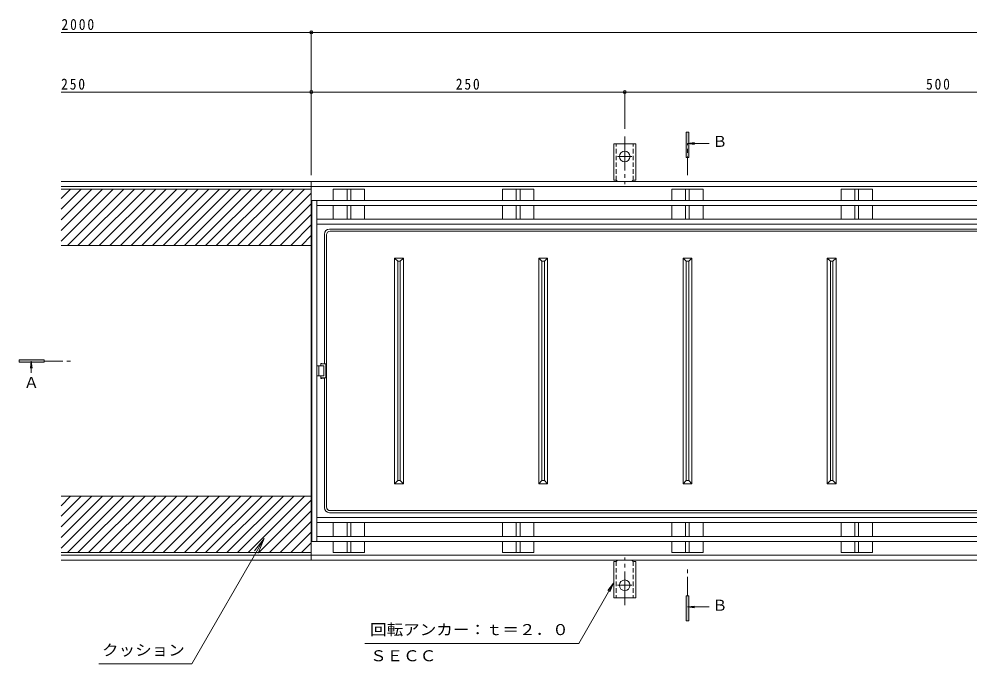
# Model space of a CAD drawing. Units: millimetres at full size, sheet at 1:3. Extents: x -1121 to 1153, y -824 to 816.
# Drawn here: x -1121 to -363, y -51 to 464 of the extents above; entities that cross this region are included whole.
import ezdxf
from ezdxf.enums import TextEntityAlignment as Align

# ---------------------------------------------------------------- set-up
doc = ezdxf.new("R2010")
doc.units = ezdxf.units.MM
doc.header["$LTSCALE"] = 3
doc.header["$PDMODE"] = 32
doc.header["$PDSIZE"] = 2.4
for name, pattern in [('CHAIN1', [8, 5, -1, 1, -1]), ('CHAIN2', [12, 9, -1, 1, -1]), ('DASHED1', [1.8, 1.2, -0.6])]:
    doc.linetypes.add(name, pattern=pattern)
for name, color, linetype, lineweight in [('0-0', 3, 'Continuous', 9), ('0-1', 2, 'Continuous', 9), ('0-4', 7, 'Continuous', 9), ('0-5', 7, 'Continuous', 9)]:
    doc.layers.add(name, color=color, linetype=linetype, lineweight=lineweight)
doc.styles.add('ＭＳ ゴシック', font='')
doc.styles.get('ＭＳ ゴシック').set_extended_font_data('MS Gothic')

msp = doc.modelspace()

# ---------------------------------------------------------------- linework, layer by layer
at = {"layer": '0-0'}
for p, q in [((-870.68, 328.24), (-845.68, 328.24)), ((-870.68, 328.24), (-870.68, 319.24)), ((-859.68, 328.24), (-859.68, 319.24)), ((-856.68, 328.24), (-856.68, 319.24)), ((-845.68, 328.24), (-845.68, 319.24)), ((-735.68, 328.24), (-735.68, 319.24)), ((-724.68, 328.24), (-724.68, 319.24)), ((-721.68, 328.24), (-721.68, 319.24)), ((-600.68, 328.24), (-600.68, 319.24)), ((-600.68, 328.24), (-575.68, 328.24)), ((-589.68, 328.24), (-589.68, 319.24)), ((-586.68, 328.24), (-586.68, 319.24)), ((-575.68, 328.24), (-575.68, 319.24)), ((-454.68, 328.24), (-454.68, 319.24)), ((-451.68, 328.24), (-451.68, 319.24)), ((-440.68, 328.24), (-440.68, 319.24)), ((-887.68, 319.24), (-288.68, 319.24)), ((-887.68, 47.24), (-887.68, 319.24)), ((-883.68, 47.24), (-883.68, 319.24)), ((-883.68, 315.24), (-292.68, 315.24)), ((-870.68, 315.24), (-870.68, 304.24)), ((-859.68, 315.24), (-859.68, 304.24)), ((-856.68, 315.24), (-856.68, 304.24)), ((-845.68, 315.24), (-845.68, 304.24)), ((-735.68, 315.24), (-735.68, 304.24)), ((-724.68, 315.24), (-724.68, 304.24)), ((-721.68, 315.24), (-721.68, 304.24)), ((-710.68, 315.24), (-710.68, 304.24)), ((-600.68, 315.24), (-600.68, 304.24)), ((-589.68, 315.24), (-589.68, 304.24)), ((-586.68, 315.24), (-586.68, 304.24)), ((-575.68, 315.24), (-575.68, 304.24)), ((-465.68, 315.24), (-465.68, 304.24)), ((-454.68, 315.24), (-454.68, 304.24)), ((-451.68, 315.24), (-451.68, 304.24)), ((-440.68, 315.24), (-440.68, 304.24)), ((-883.68, 304.24), (-292.68, 304.24)), ((-883.68, 300.24), (-292.68, 300.24)), ((-302.698, 296.371), (-873.662, 296.371)), ((-877.662, 292.371), (-877.662, 188.907)), ((-876.091, 291.721), (-876.091, 74.76)), ((-303.269, 294.721), (-873.091, 294.721)), ((-821.68, 273.24), (-814.68, 273.24)), ((-821.68, 273.24), (-819.18, 270.74)), ((-821.68, 93.24), (-821.68, 273.24)), ((-814.68, 273.24), (-817.18, 270.74)), ((-814.68, 93.24), (-814.68, 273.24)), ((-706.68, 273.24), (-699.68, 273.24)), ((-706.68, 273.24), (-704.18, 270.74)), ((-706.68, 93.24), (-706.68, 273.24)), ((-699.68, 273.24), (-702.18, 270.74)), ((-699.68, 93.24), (-699.68, 273.24)), ((-591.68, 273.24), (-589.18, 270.74)), ((-584.68, 273.24), (-591.68, 273.24)), ((-591.68, 93.24), (-591.68, 273.24)), ((-584.68, 273.24), (-587.18, 270.74)), ((-584.68, 93.24), (-584.68, 273.24)), ((-469.68, 273.24), (-476.68, 273.24)), ((-476.68, 273.24), (-474.18, 270.74)), ((-476.68, 93.24), (-476.68, 273.24)), ((-469.68, 273.24), (-472.18, 270.74)), ((-469.68, 93.24), (-469.68, 273.24)), ((-819.18, 270.74), (-817.18, 270.74)), ((-819.18, 95.74), (-819.18, 270.74)), ((-817.18, 95.74), (-817.18, 270.74)), ((-704.18, 270.74), (-702.18, 270.74)), ((-704.18, 95.74), (-704.18, 270.74)), ((-702.18, 95.74), (-702.18, 270.74)), ((-587.18, 270.74), (-589.18, 270.74)), ((-589.18, 95.74), (-589.18, 270.74)), ((-587.18, 95.74), (-587.18, 270.74)), ((-472.18, 270.74), (-474.18, 270.74)), ((-474.18, 95.74), (-474.18, 270.74)), ((-472.18, 95.74), (-472.18, 270.74)), ((-883.68, 187.24), (-878.18, 187.24)), ((-882.18, 179.24), (-882.18, 187.24)), ((-880.67, 189.24), (-880.67, 187.24)), ((-878.18, 179.24), (-878.18, 187.24)), ((-876.662, 177.74), (-876.662, 188.74)), ((-883.68, 179.24), (-878.18, 179.24)), ((-880.67, 177.24), (-880.67, 179.24)), ((-877.662, 74.11), (-877.662, 177.574)), ((-821.68, 93.24), (-819.18, 95.74)), ((-821.68, 93.24), (-814.68, 93.24)), ((-819.18, 95.74), (-817.18, 95.74)), ((-814.68, 93.24), (-817.18, 95.74)), ((-706.68, 93.24), (-704.18, 95.74)), ((-706.68, 93.24), (-699.68, 93.24)), ((-704.18, 95.74), (-702.18, 95.74)), ((-699.68, 93.24), (-702.18, 95.74)), ((-591.68, 93.24), (-589.18, 95.74)), ((-584.68, 93.24), (-591.68, 93.24)), ((-587.18, 95.74), (-589.18, 95.74)), ((-584.68, 93.24), (-587.18, 95.74)), ((-476.68, 93.24), (-474.18, 95.74)), ((-469.68, 93.24), (-476.68, 93.24)), ((-472.18, 95.74), (-474.18, 95.74)), ((-469.68, 93.24), (-472.18, 95.74)), ((-302.698, 70.11), (-873.662, 70.11)), ((-303.269, 71.76), (-873.091, 71.76)), ((-883.68, 66.24), (-292.68, 66.24)), ((-883.68, 62.24), (-292.68, 62.24)), ((-870.68, 51.24), (-870.68, 62.24)), ((-859.68, 51.24), (-859.68, 62.24)), ((-856.68, 51.24), (-856.68, 62.24)), ((-845.68, 51.24), (-845.68, 62.24)), ((-735.68, 51.24), (-735.68, 62.24)), ((-724.68, 51.24), (-724.68, 62.24)), ((-721.68, 51.24), (-721.68, 62.24)), ((-710.68, 51.24), (-710.68, 62.24)), ((-600.68, 51.24), (-600.68, 62.24)), ((-589.68, 51.24), (-589.68, 62.24)), ((-586.68, 51.24), (-586.68, 62.24)), ((-575.68, 51.24), (-575.68, 62.24)), ((-465.68, 51.24), (-465.68, 62.24)), ((-454.68, 51.24), (-454.68, 62.24)), ((-451.68, 51.24), (-451.68, 62.24)), ((-440.68, 51.24), (-440.68, 62.24)), ((-887.68, 47.24), (-288.68, 47.24)), ((-883.68, 51.24), (-292.68, 51.24)), ((-870.68, 38.24), (-870.68, 47.24)), ((-859.68, 38.24), (-859.68, 47.24)), ((-856.68, 38.24), (-856.68, 47.24)), ((-845.68, 38.24), (-845.68, 47.24)), ((-735.68, 38.24), (-735.68, 47.24)), ((-724.68, 38.24), (-724.68, 47.24)), ((-721.68, 38.24), (-721.68, 47.24)), ((-600.68, 38.24), (-600.68, 47.24)), ((-589.68, 38.24), (-589.68, 47.24)), ((-586.68, 38.24), (-586.68, 47.24)), ((-575.68, 38.24), (-575.68, 47.24)), ((-454.68, 38.24), (-454.68, 47.24)), ((-451.68, 38.24), (-451.68, 47.24)), ((-440.68, 38.24), (-440.68, 47.24)), ((-870.68, 38.24), (-845.68, 38.24)), ((-600.68, 38.24), (-575.68, 38.24))]:
    msp.add_line(p, q, dxfattribs=at)
for points in [[(-735.68, 328.24), (-710.68, 328.24), (-710.68, 319.24)], [(-440.68, 328.24), (-465.68, 328.24), (-465.68, 319.24)], [(-735.68, 38.24), (-710.68, 38.24), (-710.68, 47.24)], [(-440.68, 38.24), (-465.68, 38.24), (-465.68, 47.24)]]:
    msp.add_lwpolyline(points, dxfattribs=at)
for points in [[(-880.67, 189.24), (-879.67, 188.74), (-876.662, 188.74), (-879.67, 189.24)], [(-880.67, 177.24), (-879.67, 177.74), (-876.662, 177.74), (-879.67, 177.24)]]:
    msp.add_lwpolyline(points, close=True, dxfattribs=at)
for centre, radius, start, end in [((-873.662, 292.371), 4, 90, 180), ((-873.091, 291.721), 3, 90, 180), ((-873.662, 74.11), 4, 180, 270), ((-873.091, 74.76), 3, 180, 270)]:
    msp.add_arc(centre, radius, start, end, dxfattribs=at)
at = {"layer": '0-1'}
for p, q in [((-646.93, 335.24), (-646.93, 364.24)), ((-638.18, 364.24), (-646.93, 364.24)), ((-638.18, 364.24), (-629.43, 364.24)), ((-629.43, 335.24), (-629.43, 364.24)), ((-888.18, 334.24), (-1087.68, 334.24)), ((-88.68, 334.24), (-888.18, 334.24)), ((-646.93, 335.24), (-645.68, 335.24)), ((-629.43, 335.24), (-630.68, 335.24)), ((-888.18, 330.24), (-1087.68, 330.24)), ((-888.18, 328.24), (-1087.68, 328.24)), ((-1087.68, 286.774), (-1046.214, 328.24)), ((-1087.68, 295.259), (-1054.699, 328.24)), ((-1087.68, 303.744), (-1063.184, 328.24)), ((-1087.68, 312.23), (-1071.67, 328.24)), ((-1087.68, 320.715), (-1080.155, 328.24)), ((-1082.728, 283.24), (-1037.728, 328.24)), ((-1074.243, 283.24), (-1029.243, 328.24)), ((-1065.758, 283.24), (-1020.758, 328.24)), ((-1057.273, 283.24), (-1012.273, 328.24)), ((-1048.787, 283.24), (-1003.787, 328.24)), ((-1040.302, 283.24), (-995.302, 328.24)), ((-1031.817, 283.24), (-986.817, 328.24)), ((-1023.331, 283.24), (-978.331, 328.24)), ((-1014.846, 283.24), (-969.846, 328.24)), ((-1006.361, 283.24), (-961.361, 328.24)), ((-997.876, 283.24), (-952.876, 328.24)), ((-989.39, 283.24), (-944.39, 328.24)), ((-980.905, 283.24), (-935.905, 328.24)), ((-972.42, 283.24), (-927.42, 328.24)), ((-963.934, 283.24), (-918.934, 328.24)), ((-955.449, 283.24), (-910.449, 328.24)), ((-946.964, 283.24), (-901.964, 328.24)), ((-938.479, 283.24), (-893.479, 328.24)), ((-88.68, 330.24), (-888.18, 330.24)), ((-929.993, 283.24), (-888.18, 325.053)), ((-921.508, 283.24), (-888.18, 316.568)), ((-913.023, 283.24), (-888.18, 308.083)), ((-904.537, 283.24), (-888.18, 299.598)), ((-896.052, 283.24), (-888.18, 291.112)), ((-888.18, 283.24), (-1087.68, 283.24)), ((-1087.68, 41.774), (-1046.214, 83.24)), ((-1087.68, 50.259), (-1054.699, 83.24)), ((-1087.68, 58.744), (-1063.184, 83.24)), ((-1087.68, 67.23), (-1071.67, 83.24)), ((-1087.68, 75.715), (-1080.155, 83.24)), ((-888.18, 83.24), (-1087.68, 83.24)), ((-1082.728, 38.24), (-1037.728, 83.24)), ((-1074.243, 38.24), (-1029.243, 83.24)), ((-1065.758, 38.24), (-1020.758, 83.24)), ((-1057.273, 38.24), (-1012.273, 83.24)), ((-1048.787, 38.24), (-1003.787, 83.24)), ((-1040.302, 38.24), (-995.302, 83.24)), ((-1031.817, 38.24), (-986.817, 83.24)), ((-1023.331, 38.24), (-978.331, 83.24)), ((-1014.846, 38.24), (-969.846, 83.24)), ((-1006.361, 38.24), (-961.361, 83.24)), ((-997.876, 38.24), (-952.876, 83.24)), ((-989.39, 38.24), (-944.39, 83.24)), ((-980.905, 38.24), (-935.905, 83.24)), ((-972.42, 38.24), (-927.42, 83.24)), ((-963.934, 38.24), (-918.934, 83.24)), ((-955.449, 38.24), (-910.449, 83.24)), ((-946.964, 38.24), (-901.964, 83.24)), ((-938.479, 38.24), (-893.479, 83.24)), ((-929.993, 38.24), (-888.18, 80.053)), ((-921.508, 38.24), (-888.18, 71.568)), ((-913.023, 38.24), (-888.18, 63.083)), ((-904.537, 38.24), (-888.18, 54.598)), ((-896.052, 38.24), (-888.18, 46.112)), ((-888.18, 38.24), (-1087.68, 38.24)), ((-888.18, 36.24), (-1087.68, 36.24)), ((-888.18, 32.24), (-1087.68, 32.24)), ((-888.18, 36.24), (-88.68, 36.24)), ((-646.93, 31.241), (-646.93, 2.241)), ((-646.93, 31.241), (-645.68, 31.241)), ((-629.43, 31.241), (-630.68, 31.241)), ((-629.43, 31.241), (-629.43, 2.241)), ((-638.18, 2.241), (-646.93, 2.241)), ((-638.18, 2.241), (-629.43, 2.241))]:
    msp.add_line(p, q, dxfattribs=at)
at = {"layer": '0-1', "linetype": 'DASHED1'}
for p, q in [((-644.93, 335.095), (-644.93, 364.24)), ((-631.43, 335.095), (-631.43, 364.24)), ((-644.93, 31.386), (-644.93, 2.241)), ((-631.43, 31.386), (-631.43, 2.241))]:
    msp.add_line(p, q, dxfattribs=at)
at = {"layer": '0-1', "linetype": 'CHAIN2'}
for p, q in [((-638.18, 370.188), (-638.18, 332.075)), ((-638.18, 354.24), (-643.956, 354.24)), ((-638.18, 354.24), (-632.404, 354.24)), ((-638.18, -3.707), (-638.18, 34.406)), ((-638.18, 12.241), (-643.956, 12.241)), ((-638.18, 12.241), (-632.404, 12.241))]:
    msp.add_line(p, q, dxfattribs=at)
at = {"layer": '0-1'}
msp.add_lwpolyline([(-888.18, 334.24), (-888.18, 32.24), (-88.68, 32.24)], dxfattribs=at)
for centre in [(-638.18, 354.24), (-638.18, 12.241)]:
    msp.add_circle(centre, 4.25, dxfattribs=at)
for centre, start, end in [((-645.68, 333.24), 30.00051, 90), ((-630.68, 333.24), 90, 149.99949), ((-645.68, 33.241), 270, 329.99949), ((-630.68, 33.241), 210.00051, 270)]:
    msp.add_arc(centre, 2, start, end, dxfattribs=at)
at = {"layer": '0-4'}
for p, q in [((-888.18, 453.257), (-1087.68, 453.257)), ((-888.18, 454.157), (-888.18, 339.24)), ((-888.18, 453.257), (-88.68, 453.257)), ((-888.18, 405.66), (-1087.68, 405.66)), ((-888.18, 405.66), (-638.18, 405.66)), ((-638.18, 406.56), (-638.18, 376.188)), ((-638.18, 405.66), (-138.18, 405.66))]:
    msp.add_line(p, q, dxfattribs=at)
for p in [(-888.18, 453.257), (-888.18, 405.66), (-638.18, 405.66)]:
    msp.add_point(p, dxfattribs=at)
at = {"layer": '0-5', "color": 4}
for p, q in [((-589.18, 353.519), (-589.18, 373.519)), ((-588.18, 364.548), (-582.575, 365.286)), ((-588.18, 364.548), (-582.575, 363.811)), ((-588.18, 364.548), (-570.965, 364.548)), ((-1121.264, 192.095), (-1121.264, 190.095)), ((-1101.264, 192.095), (-1121.264, 192.095)), ((-1121.264, 190.095), (-1101.264, 190.095)), ((-1111.498, 191.095), (-1112.233, 185.509)), ((-1111.498, 191.095), (-1110.762, 185.509)), ((-1111.498, 191.095), (-1111.498, 181.692)), ((-1101.264, 190.095), (-1101.264, 192.095)), ((-589.18, -16.169), (-589.18, 3.831)), ((-588.18, -5.093), (-582.575, -4.355)), ((-588.18, -5.093), (-582.575, -5.831)), ((-588.18, -5.093), (-570.965, -5.093))]:
    msp.add_line(p, q, dxfattribs=at)
at = {"layer": '0-5', "color": 4, "linetype": 'CHAIN1'}
for p, q in [((-588.18, 339.247), (-588.18, 364.548)), ((-1101.264, 191.095), (-1078.072, 191.095)), ((-588.18, 3.831), (-588.18, 24.966))]:
    msp.add_line(p, q, dxfattribs=at)
at = {"layer": '0-5'}
for p, q in [((-925.736, 49.499), (-983.506, -50.562)), ((-925.736, 49.499), (-933.346, 39.582)), ((-925.736, 49.499), (-930.52, 37.95)), ((-647.088, 13.905), (-674.912, -34.287)), ((-647.088, 13.905), (-651.653, 7.955)), ((-647.088, 13.905), (-649.958, 6.976)), ((-845.458, -34.287), (-674.912, -34.287)), ((-983.506, -50.562), (-1057.63, -50.562))]:
    msp.add_line(p, q, dxfattribs=at)
at = {"layer": '0-5', "color": 4}
for points in [[(-589.18, 373.519), (-587.18, 373.519), (-587.18, 353.519), (-589.18, 353.519)], [(-589.18, 3.831), (-587.18, 3.831), (-587.18, -16.169), (-589.18, -16.169)]]:
    msp.add_lwpolyline(points, dxfattribs=at)
for points in [[(-589.18, 373.519), (-589.18, 353.519), (-587.18, 373.519), (-587.18, 353.519)], [(-1101.264, 192.095), (-1101.264, 190.095), (-1121.264, 192.095), (-1121.264, 190.095)], [(-589.18, 3.831), (-589.18, -16.169), (-587.18, 3.831), (-587.18, -16.169)]]:
    msp.add_solid(points, dxfattribs=at)

# ---------------------------------------------------------------- texts
at = {"layer": '0-4', "color": 2, "char_height": 8.798, "attachment_point": 7, "style": 'ＭＳ ゴシック'}
for s, insert in [('\\T1.28;\\W0.9;2000', (-1087.417, 455.057)), ('\\T1.27;\\W0.9;250', (-1087.68, 407.46)), ('\\T1.27;\\W0.9;250', (-772.93, 407.46)), ('\\T1.27;\\W0.9;500', (-397.93, 407.46))]:
    msp.add_mtext(s, dxfattribs=dict(at, insert=insert))
at = {"layer": '0-5', "color": 2, "style": 'ＭＳ ゴシック'}
for s, p in [('Ｂ', (-568.345, 359.25)), ('Ａ', (-1117.42, 166.967)), ('Ｂ', (-568.345, -10.742))]:
    msp.add_text(s, height=8.798, dxfattribs=at).set_placement(p, align=Align.BOTTOM_LEFT)
at = {"layer": '0-5', "color": 2, "style": 'ＭＳ ゴシック', "width": 1.1}
for s, p in [('回転アンカー：ｔ＝２．０', (-841.27, -30.177)), ('クッション', (-1055.065, -46.515)), ('ＳＥＣＣ', (-841.27, -51.047))]:
    msp.add_text(s, height=8.798, dxfattribs=at).set_placement(p, align=Align.BOTTOM_LEFT)

doc.saveas('drawing.dxf')
